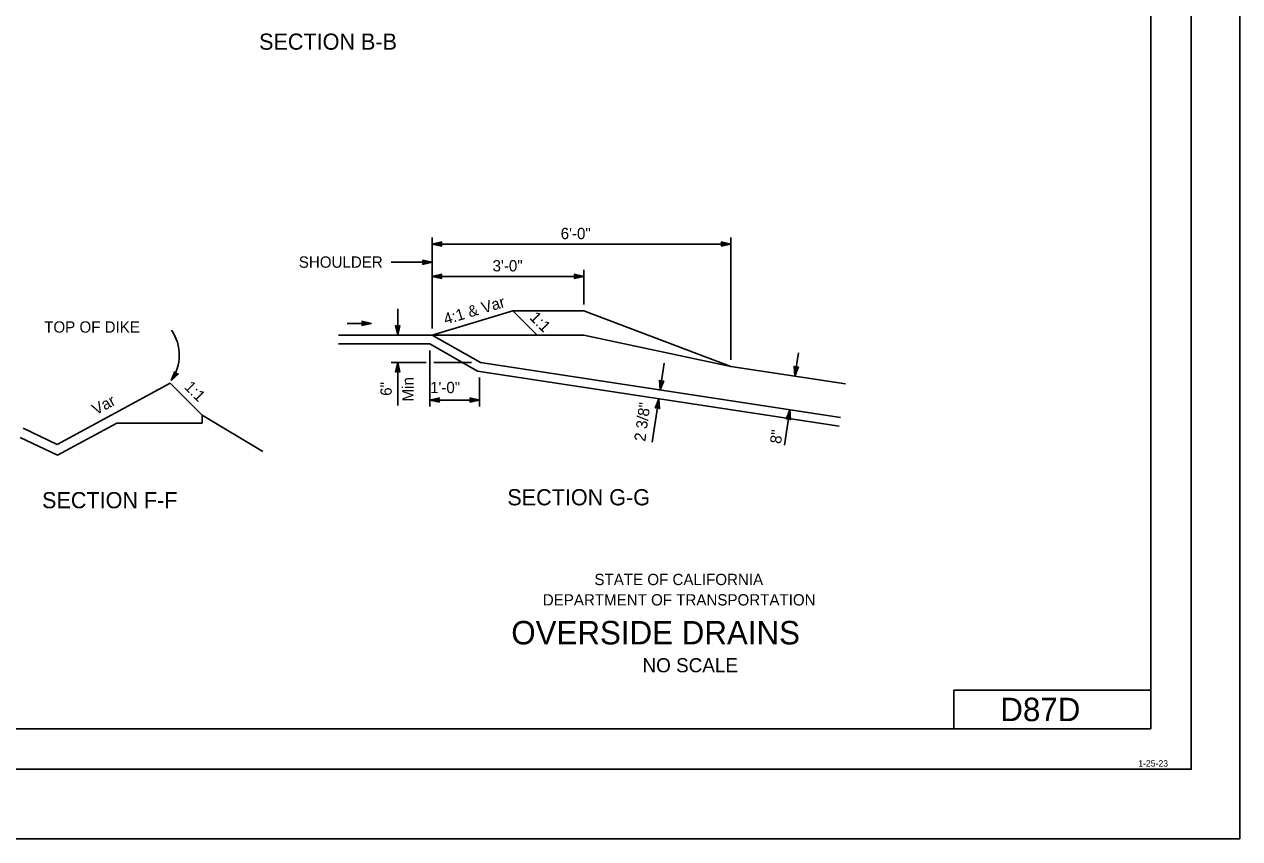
# Model space of a CAD drawing. Extents: x -894 to 866, y -472 to 714.
# Drawn here: x 113 to 866, y -472 to 32 of the extents above; entities that cross this region are included whole.
import ezdxf

# ---------------------------------------------------------------- set-up
doc = ezdxf.new("R2010")
doc.units = 0
for name, color, linetype in [('56 Stage 3 Anno', 7, 'Continuous'), ('57 Undefined', 7, 'Continuous'), ('60 Nongeo Data', 7, 'Continuous'), ('border_INSIDE-BORDER-anno', 7, 'Continuous'), ('border_PLOTTING-ELEMENTS', 7, 'Continuous'), ('border_rw_22x34_Cut_Lines', 7, 'Continuous'), ('border_SHEET', 7, 'Continuous'), ('border_WITHIN-BORDER-anno', 7, 'Continuous')]:
    doc.layers.add(name, color=color, linetype=linetype)

msp = doc.modelspace()

# ---------------------------------------------------------------- linework, layer by layer
at = {"layer": '56 Stage 3 Anno'}
for p, q in [((365.6, -156.7), (365.6, -100.35)), ((365.6, -104.35), (371.6, -103.02)), ((365.6, -104.35), (550.65, -104.35)), ((371.6, -105.69), (365.6, -104.35)), ((365.6, -104.35), (365.6, -104.35)), ((371.38, -105.34), (366.98, -104.35)), ((366.99, -104.35), (371.36, -103.38)), ((368.36, -104.35), (371.19, -103.73)), ((371.15, -104.98), (368.36, -104.35)), ((369.74, -104.35), (370.95, -104.09)), ((370.97, -104.63), (369.74, -104.35)), ((371.6, -103.02), (370.8, -104.35)), ((370.8, -104.35), (371.6, -105.69)), ((371.6, -103.02), (371.6, -103.02)), ((545.45, -104.35), (544.65, -103.01)), ((544.65, -103.01), (544.65, -103.01)), ((544.65, -103.01), (550.65, -104.35)), ((550.65, -104.35), (544.65, -105.68)), ((544.65, -105.68), (545.45, -104.35)), ((544.87, -103.37), (549.27, -104.35)), ((549.26, -104.35), (544.88, -105.32)), ((547.89, -104.35), (545.06, -104.98)), ((545.1, -103.73), (547.89, -104.35)), ((545.28, -104.07), (546.5, -104.35)), ((546.5, -104.35), (545.3, -104.62)), ((550.65, -176.1), (550.65, -100.35)), ((550.65, -104.35), (550.65, -104.35)), ((371.6, -105.69), (371.6, -105.69)), ((544.65, -105.68), (544.65, -105.68)), ((340.15, -115.62), (365.6, -115.62)), ((360.4, -115.62), (359.6, -114.28)), ((359.6, -114.28), (359.6, -114.28)), ((359.6, -114.28), (365.6, -115.62)), ((365.6, -115.62), (359.6, -116.95)), ((359.6, -116.95), (360.4, -115.62)), ((359.6, -116.95), (359.6, -116.95)), ((359.81, -114.64), (364.22, -115.62)), ((364.21, -115.63), (359.83, -116.59)), ((362.83, -115.62), (360.01, -116.25)), ((360.05, -115), (362.83, -115.62)), ((360.22, -115.35), (361.45, -115.62)), ((361.45, -115.62), (360.24, -115.89)), ((365.6, -115.62), (365.6, -115.62)), ((459.6, -141.7), (459.6, -120.35)), ((365.6, -124.35), (371.6, -123.02)), ((365.6, -124.35), (459.6, -124.35)), ((371.6, -125.69), (365.6, -124.35)), ((365.6, -124.35), (365.6, -124.35)), ((371.38, -125.34), (366.98, -124.35)), ((366.99, -124.35), (371.36, -123.38)), ((368.36, -124.35), (371.19, -123.73)), ((371.15, -124.98), (368.36, -124.35)), ((369.74, -124.35), (370.95, -124.09)), ((370.97, -124.63), (369.74, -124.35)), ((371.6, -123.02), (370.8, -124.35)), ((370.8, -124.35), (371.6, -125.69)), ((371.6, -123.02), (371.6, -123.02)), ((371.6, -125.69), (371.6, -125.69)), ((454.4, -124.35), (453.6, -123.01)), ((453.6, -123.01), (453.6, -123.01)), ((453.6, -123.01), (459.6, -124.35)), ((459.6, -124.35), (453.6, -125.68)), ((453.6, -125.68), (454.4, -124.35)), ((453.6, -125.68), (453.6, -125.68)), ((453.81, -123.37), (458.22, -124.35)), ((458.21, -124.35), (453.83, -125.32)), ((456.83, -124.35), (454.01, -124.98)), ((454.05, -123.73), (456.83, -124.35)), ((454.22, -124.07), (455.45, -124.35)), ((455.45, -124.35), (454.24, -124.62)), ((459.6, -124.35), (459.6, -124.35)), ((344.31, -160.7), (344.31, -144.37)), ((312.98, -153.46), (328.04, -153.46)), ((322.84, -153.46), (322.04, -152.12)), ((322.04, -152.12), (322.04, -152.12)), ((322.04, -152.12), (328.04, -153.46)), ((328.04, -153.46), (322.04, -154.79)), ((322.04, -154.79), (322.84, -153.46)), ((322.04, -154.79), (322.04, -154.79)), ((322.25, -152.47), (326.66, -153.46)), ((326.65, -153.46), (322.27, -154.43)), ((325.28, -153.46), (322.45, -154.08)), ((322.49, -152.83), (325.28, -153.46)), ((322.66, -153.18), (323.89, -153.45)), ((323.89, -153.45), (322.69, -153.72)), ((328.04, -153.46), (328.04, -153.46)), ((344.31, -160.7), (342.98, -154.7)), ((342.98, -154.7), (342.98, -154.7)), ((342.98, -154.7), (344.31, -155.5)), ((344.31, -159.31), (343.34, -154.94)), ((344.31, -157.94), (343.69, -155.11)), ((344.31, -156.56), (344.05, -155.35)), ((344.31, -155.5), (345.65, -154.7)), ((345.65, -154.7), (344.31, -160.7)), ((345.29, -154.92), (344.31, -159.32)), ((344.93, -155.15), (344.31, -157.94)), ((344.59, -155.33), (344.31, -156.56)), ((345.65, -154.7), (345.65, -154.7)), ((344.31, -160.7), (344.31, -160.7)), ((364.15, -204.96), (364.15, -170.2)), ((590.39, -186.16), (592.6, -171.69)), ((340.31, -177.7), (361.81, -177.7)), ((342.97, -183.7), (344.31, -177.7)), ((343.33, -183.48), (344.31, -179.08)), ((343.69, -183.25), (344.31, -180.46)), ((344.31, -204.24), (344.31, -177.7)), ((344.31, -177.7), (344.31, -177.7)), ((344.31, -177.7), (345.64, -183.7)), ((344.31, -179.09), (345.28, -183.47)), ((344.31, -180.46), (344.93, -183.29)), ((366.63, -177.7), (389.91, -177.7)), ((506.93, -194.68), (509.45, -178.15)), ((590.39, -186.16), (589.98, -180.03)), ((589.98, -180.03), (589.98, -180.03)), ((589.98, -180.03), (591.18, -181.02)), ((590.6, -184.78), (590.3, -180.31)), ((592.62, -180.43), (590.39, -186.16)), ((592.24, -180.59), (590.6, -184.79)), ((590.81, -183.43), (590.62, -180.54)), ((591.18, -181.02), (592.62, -180.43)), ((592.62, -180.43), (592.62, -180.43)), ((203.96, -188.87), (206.15, -183.13)), ((208.38, -184.6), (203.96, -188.87)), ((204.72, -187.71), (206.32, -183.52)), ((207.96, -184.58), (204.72, -187.72)), ((205.48, -186.56), (206.51, -183.86)), ((207.54, -184.58), (205.48, -186.56)), ((206.15, -183.13), (206.15, -183.13)), ((206.15, -183.13), (206.82, -184.53)), ((206.24, -185.41), (206.68, -184.25)), ((207.15, -184.54), (206.24, -185.41)), ((206.82, -184.53), (208.38, -184.6)), ((208.38, -184.6), (208.38, -184.6)), ((344.31, -182.9), (342.97, -183.7)), ((342.97, -183.7), (342.97, -183.7)), ((344.03, -183.07), (344.31, -181.85)), ((344.31, -181.85), (344.57, -183.05)), ((345.64, -183.7), (344.31, -182.9)), ((345.64, -183.7), (345.64, -183.7)), ((394.87, -204.96), (394.87, -186.99)), ((590.39, -186.16), (590.39, -186.16)), ((591.85, -180.77), (590.81, -183.43)), ((591.02, -182.06), (590.94, -180.83)), ((591.48, -180.89), (591.02, -182.06)), ((203.96, -188.87), (203.96, -188.87)), ((506.93, -194.68), (506.52, -188.54)), ((506.52, -188.54), (506.52, -188.54)), ((506.52, -188.54), (507.71, -189.53)), ((507.14, -193.3), (506.84, -188.83)), ((509.16, -188.95), (506.93, -194.68)), ((506.93, -194.68), (506.93, -194.68)), ((508.77, -189.11), (507.14, -193.31)), ((507.35, -191.94), (507.16, -189.06)), ((508.38, -189.28), (507.35, -191.94)), ((507.56, -190.58), (507.48, -189.34)), ((508.01, -189.41), (507.56, -190.58)), ((507.71, -189.53), (509.16, -188.95)), ((509.16, -188.95), (509.16, -188.95)), ((364.15, -200.96), (370.15, -199.63)), ((364.15, -200.96), (394.87, -200.96)), ((370.15, -202.3), (364.15, -200.96)), ((364.15, -200.96), (364.15, -200.96)), ((369.93, -201.95), (365.53, -200.96)), ((365.54, -200.96), (369.91, -199.99)), ((366.91, -200.96), (369.74, -200.34)), ((369.7, -201.59), (366.91, -200.96)), ((368.29, -200.96), (369.5, -200.7)), ((369.52, -201.24), (368.29, -200.96)), ((370.15, -199.63), (369.35, -200.96)), ((369.35, -200.96), (370.15, -202.3)), ((370.15, -199.63), (370.15, -199.63)), ((370.15, -202.3), (370.15, -202.3)), ((389.71, -200.96), (388.91, -199.62)), ((388.91, -199.62), (388.91, -199.62)), ((388.91, -199.62), (394.91, -200.96)), ((394.91, -200.96), (388.91, -202.29)), ((388.91, -202.29), (389.71, -200.96)), ((388.91, -202.29), (388.91, -202.29)), ((389.12, -199.98), (393.53, -200.96)), ((393.52, -200.96), (389.14, -201.93)), ((392.14, -200.96), (389.32, -201.59)), ((389.36, -200.34), (392.14, -200.96)), ((389.53, -200.68), (390.76, -200.96)), ((390.76, -200.96), (389.55, -201.23)), ((394.91, -200.96), (394.91, -200.96)), ((502, -227.04), (506.1, -200.11)), ((503.87, -205.84), (506.1, -200.11)), ((504.26, -205.68), (505.89, -201.48)), ((504.65, -205.51), (505.68, -202.84)), ((505.68, -202.84), (505.88, -205.73)), ((505.9, -201.49), (506.19, -205.96)), ((506.1, -200.11), (506.1, -200.11)), ((506.1, -200.11), (506.51, -206.24)), ((505.32, -205.25), (503.87, -205.84)), ((503.87, -205.84), (503.87, -205.84)), ((505.02, -205.38), (505.47, -204.21)), ((506.51, -206.24), (505.32, -205.25)), ((505.47, -204.21), (505.56, -205.44)), ((506.51, -206.24), (506.51, -206.24)), ((583.9, -228.75), (587.23, -206.92)), ((585, -212.65), (587.23, -206.92)), ((585.38, -212.49), (587.02, -208.28)), ((585.78, -212.31), (586.81, -209.65)), ((586.81, -209.65), (587, -212.54)), ((587.02, -208.29), (587.32, -212.76)), ((587.23, -206.92), (587.23, -206.92)), ((587.23, -206.92), (587.64, -213.05)), ((586.45, -212.06), (585, -212.65)), ((585, -212.65), (585, -212.65)), ((586.14, -212.19), (586.6, -211.01)), ((587.64, -213.05), (586.45, -212.06)), ((586.6, -211.01), (586.68, -212.25)), ((587.64, -213.05), (587.64, -213.05))]:
    msp.add_line(p, q, dxfattribs=at)
msp.add_arc((181.36, -173.08), 27.57, 325.06767, 34.14192, dxfattribs=at)
at = {"layer": '60 Nongeo Data'}
for p, q in [((365.6, -160.7), (415.6, -145.7)), ((415.6, -145.7), (459.6, -145.7)), ((415.6, -145.7), (430.6, -160.7)), ((459.6, -145.7), (550.65, -180.1)), ((365.6, -160.7), (459.6, -160.7)), ((459.6, -160.7), (550.65, -180.1)), ((550.65, -180.1), (621.76, -190.94)), ((133.25, -228.37), (203.25, -190.37)), ((203.25, -190.37), (223.05, -210.17)), ((223.05, -210.17), (223.05, -215.17)), ((223.05, -210.17), (260.66, -232.68)), ((112.25, -218.37), (133.25, -228.37)), ((133.43, -235.1), (170.14, -215.17)), ((223.05, -215.17), (170.14, -215.17)), ((110.38, -224.13), (133.43, -235.1))]:
    msp.add_line(p, q, dxfattribs=at)
for points in [[(307.6, -160.7), (365.6, -160.7), (395.6, -177.7), (618.6, -211.7)], [(307.6, -166.2), (364.15, -166.2), (393.77, -182.99), (617.77, -217.14)]]:
    msp.add_lwpolyline(points, dxfattribs=at)
at = {"layer": 'border_PLOTTING-ELEMENTS'}
for points in [[(-894.04, -472.44), (865.96, -472.44), (865.96, 713.56), (-894.04, 713.56)], [(-864.04, 670.56), (835.96, 670.56), (835.96, -429.44), (-864.04, -429.44)]]:
    msp.add_lwpolyline(points, close=True, dxfattribs=at)
at = {"layer": 'border_rw_22x34_Cut_Lines'}
msp.add_lwpolyline([(-864.04, 670.56), (835.96, 670.56), (835.96, -429.44), (-864.04, -429.44)], close=True, dxfattribs=at)
at = {"layer": 'border_SHEET'}
for p, q in [((810.96, 645.56), (810.96, -404.44)), ((688.93, -404.44), (688.93, -380.44)), ((688.93, -380.44), (810.93, -380.44)), ((810.96, -404.44), (-814.04, -404.44))]:
    msp.add_line(p, q, dxfattribs=at)

# ---------------------------------------------------------------- texts
at = {"layer": '57 Undefined'}
for s, height, p in [('SECTION B-B', 10, (258.38, 15.98)), ('6\'-0"', 7, (445.25, -101.3)), ('SHOULDER', 7, (282.99, -118.99)), ('3\'-0"', 7, (403.03, -121.27)), ('TOP OF DIKE', 7, (125.24, -159.17)), ('1\'-0"', 7, (364.32, -196.63)), ('SECTION G-G', 10, (412.18, -266.08)), ('SECTION F-F', 10, (123.92, -267.88))]:
    msp.add_text(s, height=height, dxfattribs=at).set_placement(p)
for s, rotation, p in [('4:1 & Var', 16.69924, (373.95, -154.33)), ('1:1', 315, (425.59, -150.3)), ('Min', 90, (354.06, -201.8)), ('1:1', 315, (211.58, -193.32)), ('6"', 90, (340.56, -198.29)), ('Var ', 28.49564, (157.31, -210.42)), ('2 3/8"', 82.19872, (497.63, -226.85)), ('8"', 82.19872, (581.76, -228.3))]:
    msp.add_text(s, height=7, rotation=rotation, dxfattribs=at).set_placement(p)
at = {"layer": 'border_INSIDE-BORDER-anno'}
for s, height, p in [('STATE OF CALIFORNIA', 7, (466.16, -315.48)), ('DEPARTMENT OF TRANSPORTATION', 7, (434.16, -328.09)), ('OVERSIDE DRAINS', 14.5, (414.65, -352.16)), ('NO SCALE', 8.75, (495.94, -369.44))]:
    msp.add_text(s, height=height, dxfattribs=at).set_placement(p)
at = {"layer": 'border_WITHIN-BORDER-anno'}
for s, height, p in [('D87D', 14.5, (717.65, -399.69)), ('1-25-23', 4, (803.11, -427.86))]:
    msp.add_text(s, height=height, dxfattribs=at).set_placement(p)

doc.saveas('drawing.dxf')
